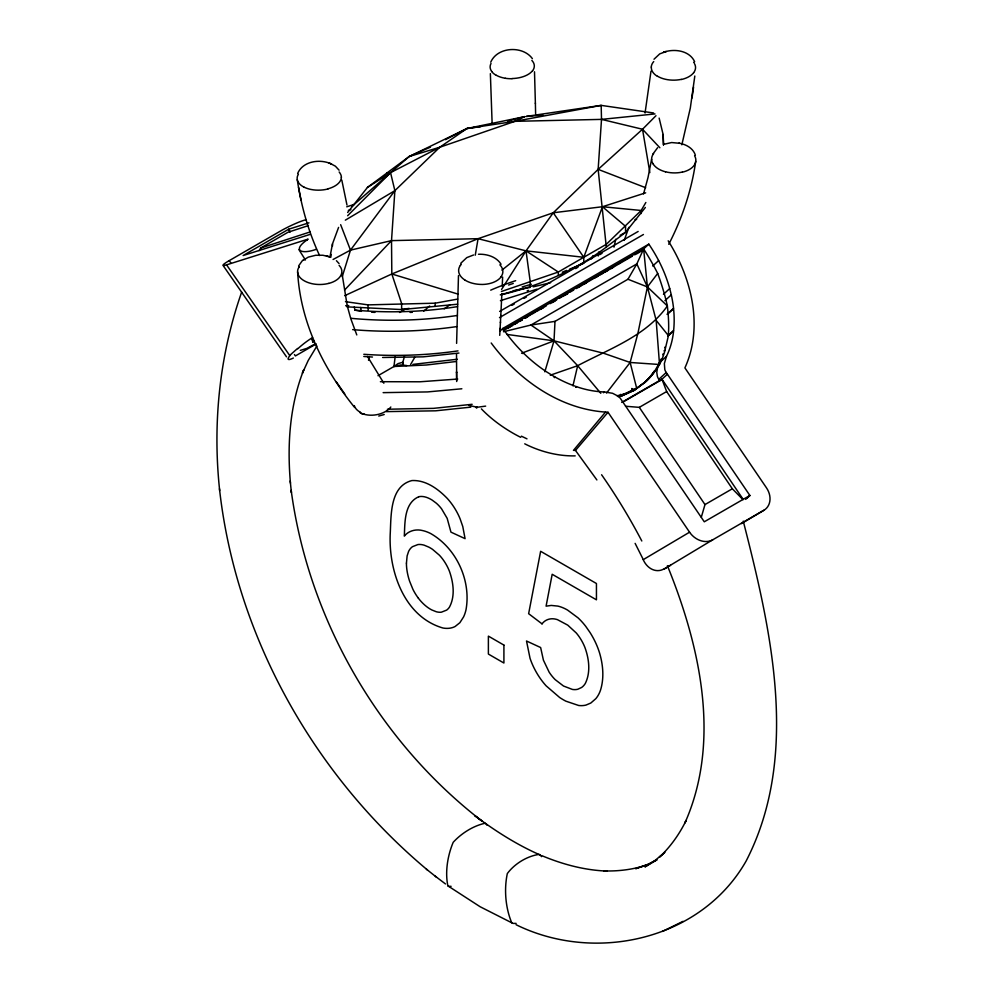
<?xml version="1.0" encoding="UTF-8"?>
<svg xmlns="http://www.w3.org/2000/svg" width="993" height="993" viewBox="0 0 993 993"><rect width="100%" height="100%" fill="white"/><g stroke="black" fill="none" stroke-linecap="round" stroke-linejoin="round"><path stroke-width="1.49" d="M456.519 353.62L456.668 380.667M456.606 343.379L458.481 275.595M406.447 563.143L407.118 555.919L408.619 551.376A31.925 18.433 60 0 1 412.48 546.684L417.904 544.561A30.982 17.886 60 0 1 424.172 545.182L428.815 547.118A40.403 23.323 60 0 1 432.551 549.365L439.34 555.161A28.685 16.558 60 0 1 444.169 561.231L445.038 562.584A31.615 18.259 60 0 1 447.471 566.879A30.758 17.762 60 0 1 449.481 571.385C453.429 582.655 455.315 596.259 449.432 607.157A32.484 18.755 60 0 1 446.614 610.124L441.339 612.197A27.792 16.049 60 0 1 436.275 611.738L431.781 609.938A32.322 18.656 60 0 1 418.363 598.196M619.073 396.592A98.406 79.701 47.5 0 0 622.09 395.711L633.981 390.46L645.661 381.635A78.075 51.264 -84.8 0 0 659.513 364.493A81.314 41.818 85.1 0 0 664.441 352.453L668.426 335.646L668.674 328.1A93.094 38.032 75.8 0 0 668.103 313.329L667.37 305.956A104.501 38.913 66.6 0 0 657.676 273.423A114.915 46.026 55.5 0 0 643.625 248.908L503.066 330.061M502.235 286.021L502.632 277.059M501.875 293.717L500.77 316.059M544.822 371.816L554.02 340.835L555 321.372L627.961 279.244L636.836 263.902L643.638 248.908L647.411 286.927L656.162 320.379L659.526 364.505L630.133 362.47L603.545 353.223L554.02 340.835L506.852 334.405M500.422 322.737L500.807 315.277M500.075 329.155L500.46 321.943M499.727 335.349L500.112 328.348M377.998 375.714L393.948 366.491L395.14 356.884M346.979 306.849L401.631 309.568L401.631 303.56L391.825 273.994L391.515 240.629L394.879 190.656L390.547 172.645L409.215 156.497L466.971 128.519L524.875 116.603L514.945 121.332L439.775 147.249L409.215 156.497L367.435 187.441L347.649 212.477M501.403 294.722C538.864 285.947 575.655 270.53 606.313 247.083L598.146 169.369L601.51 119.383L601.175 105.382L526.402 116.38M650.998 71.161L645.053 113.016M681.843 144.804L690.309 108.088L694.815 76.027M598.742 252.023L598.208 256.02M668.748 244.29C682.315 218.088 691.997 189.315 695.845 160.183A22.119 13.319 1.9 0 0 694.777 156.112L694.591 155.802M691.997 98.046L693.561 87.099M330.768 257.398L331.252 254.456M475.262 255.189L478.08 238.692L553.25 212.763L602.453 206.73L645.673 192.828M651.507 159.736L648.019 177.499L643.563 193.883M368.515 360.285L369.21 356.599M329.912 257.224L332.481 243.906L338.588 227.397M657.701 273.423L647.411 286.927L637.903 333.387L630.133 362.47L606.512 393.079M615.722 239.239L613.984 247.158M572.961 385.793L577.665 365.685C609.094 348.953 646.207 336.068 667.37 305.956L647.411 286.927L636.836 263.902L530.945 325.034L503.488 331.749M657.589 367.261L656.77 372.412L657.378 376.409A10.067 8.155 47.5 0 0 658.818 379.289L659.861 380.828M701.319 517.216L704.98 504.581L732.337 488.779L742.987 499.64M342.25 276.613L350.479 250.124L394.879 190.656L439.775 147.249L466.971 128.519L514.945 121.332L601.175 105.382L653.555 112.966M241.671 292.103C219.403 355.469 212.465 423.899 219.676 490.579M404.486 356.413L402.798 362.271L403.257 365.374M628.879 227.335L624.225 240.356M657.912 366.218L658.26 365.188M645.847 202.485L641.168 210.479L602.453 206.73L583.785 257.286L583.785 263.294L569.448 269.227M591.48 258.875L593.007 255.611M658.657 364.146L659.24 362.966M667.681 336.317L673.614 330.892A98.009 79.378 47.5 0 1 666.502 356.313L664.354 363.562L664.813 369.607A10.067 8.155 47.5 0 0 666.241 372.487L749.889 495.482L745.644 499.367M297.615 173.552C302.815 160.965 320.342 158.607 331.538 164.068L328.944 162.877M490.753 62.149C497.431 46.671 522.839 45.343 532.397 58.674M652.724 154.3L657.614 147.696M298.595 265.975L302.182 260.874L304.665 259.21M410.556 364.58L414.739 357.381M259.086 250.646L260.65 248.051L288.02 232.25L308.451 225.597M501.589 289.435L526.017 250.857L553.25 212.763L598.146 169.369L642.521 129.251L655.976 115.709M316.928 345.986L308.227 360.459L302.406 373.169L303.647 370.091C289.584 405.889 287.114 445.212 290.452 483.219M606.313 247.083L625.553 232.35L645.351 207.475M654.015 59.232L659.737 53.87L666.216 51.512L663.398 52.331C674.011 48.372 689.502 50.395 694.653 61.715M460.752 263.282L466.784 257.621L473.574 254.978M741.423 523.621L763.754 510.34L712.763 539.782A18.321 14.833 47.5 0 1 689.564 532.186L608.026 412.269L605.507 412.083L573.47 450.338L575.468 450.425L596.88 479.942M575.468 450.425L608.026 412.269M344.559 290.055L391.515 240.629L478.08 238.692L526.017 250.857L583.785 257.286L606.313 244.303L641.168 210.479L641.168 213.569M347.624 215.729L390.547 172.645L439.775 147.249M456.358 361.489L426.419 365.002L393.948 366.491L398.094 363.599L402.798 362.271A7.373 4.891 -8.8 0 0 403.406 364.828M499.715 331.314L502.905 328.398L648.826 244.141A133.087 107.79 47.5 0 1 658.644 260.576A127.65 103.384 47.5 0 1 669.716 288.566L671.293 294.847A127.65 103.384 47.5 0 1 673.564 308.314L667.246 314.098M522.839 353.595L523.435 353.049A126.446 102.416 47.5 0 0 547.118 372.201L554.789 376.893L554.193 377.439M641.391 250.956L648.826 244.141M652.711 266.012L658.644 260.576M554.541 377.601L555.137 377.055A115.908 93.876 47.5 0 0 574.215 385.855L574.5 385.942M663.448 294.3L669.716 288.566M664.925 300.68L671.293 294.847M575.89 387.183L576.486 386.637L575.493 386.289M576.213 387.332L576.809 386.786A98.406 79.701 47.5 0 0 604.377 391.937L612.569 393.29L618.416 396.319A10.067 8.155 47.5 0 1 620.65 398.801L704.285 521.797L749.889 495.482L746.972 498.101M667.296 314.409L673.564 308.674A115.908 93.876 47.5 0 1 673.837 328.335L673.626 330.421L667.681 335.994M603.483 392.756L604.377 391.937M645.661 381.635L634.39 390.063L622.09 395.711L620.451 394.395M659.898 362.358L666.502 356.313M654.461 371.109A98.009 79.378 47.5 0 1 644.718 382.504L644.296 382.888A98.009 79.378 47.5 0 0 654.238 371.196M658.818 379.289L666.241 372.487M423.688 311.119L429.659 305.981M667.445 374.249L660.829 380.195L623.269 401.88M351.832 206.482L390.547 172.645L386.687 172.943M297.54 348.469L289.671 355.457L226.553 264.858A18.321 1.899 -25.8 0 1 229.222 260.625M501.899 270.158L526.017 250.857L558.302 272.032L558.302 274.813M307.247 239.797L308.103 239.114L226.553 264.858M307.358 239.71C292.091 250.162 300.718 254.903 316.419 249.268M303.039 260.303L308.302 257.113L315.65 255.288L322.899 255.251L329.564 256.839M644.718 382.504L633.981 390.46L632.082 389.256M444.181 308.823L449.891 304.876M367.435 187.441L390.547 172.645M315.402 343.764L306.924 348.357L300.308 350.38M712.763 539.782L664.305 568.915L670.536 565.315M345.328 220.161L394.879 190.656M635.123 543.37L643.303 559.618L689.576 532.186M316.208 343.926L295.405 355.941L294.437 354.538M399.571 312.46L406.249 308.6M499.64 311.43L638.164 231.456M511.929 305.36L514.337 303.97M523.944 298.421L526.352 297.031M575.605 268.594L578.013 267.204M599.635 254.717L602.043 253.327M499.504 317.599L643.452 234.497M505.896 329.179L510.141 326.734M511.11 326.176L522.132 319.808M524.8 318.269L530.647 314.893M531.466 314.421L535.86 311.876M536.791 311.355L546.287 305.856M550.122 303.659L556.713 299.849M559.282 298.372L561.914 296.833M564.508 295.343L567.127 293.829M569.734 292.327L573.669 290.055M576.288 288.553L578.907 287.039M581.464 285.55L601.41 274.043M602.304 273.522L613.413 267.117M614.034 266.745L618.738 264.039M619.247 263.741L632.28 256.219M634.738 254.804L637.481 253.203M508.081 328.062L511.991 325.803M514.597 324.301L517.204 322.799M519.811 321.285L522.417 319.783M525.024 318.281L527.631 316.779M540.651 309.257L543.258 307.756M552.381 302.48L554.988 300.978M562.808 296.473L568.008 293.456M578.435 287.436L581.042 285.934M583.648 284.432L586.255 282.931M595.378 277.668L597.985 276.153M600.591 274.651L603.185 273.149M604.489 272.392L608.399 270.146M611.005 268.631L613.612 267.129M637.072 253.587L640.969 251.341M621.717 402.413L661.946 379.189L743.198 499.442M625.528 406.249L639.293 407.353L666.651 391.552L661.946 379.189M516.087 924.719C595.378 963.744 701.356 939.937 746.165 860.968C800.395 755.623 770.99 629.711 743.26 521.114M620.104 235.304L625.553 232.35L625.553 226.342L602.453 206.73M617.621 396.257A75.716 38.69 7.6 0 0 622.499 394.941L636.625 388.015L630.133 362.47M333.065 259.496L350.479 250.124L391.515 240.629M445.46 139.665L466.971 128.519L480.773 126.632M683.023 921.355L662.505 931.409M344.658 295.691L391.825 273.994L478.08 238.692M664.007 350.852L665.099 350.355M409.215 156.497L430.453 147.113M523.584 288.231L500.286 294.896M562.286 272.194L566.593 270.419M622.487 394.929L634.39 390.063L631.796 388.486M521.561 353.26L554.02 340.835L577.665 365.685L600.79 393.29M500.41 300.68L537.039 289.149M501.403 291.495L558.302 272.032L583.785 257.286L553.25 212.763M550.283 375.205L577.665 365.685M418.736 496.748C404.052 503.166 404.97 522.69 404.325 536.121C408.607 530.622 416.154 528.847 422.708 530.597A47.714 27.543 60 0 1 430.652 533.526C456.445 548.223 471.29 580.595 466.002 609.776A61.963 35.773 60 0 1 463.557 616.951L459.871 622.698L455.154 626.471A46.187 26.662 60 0 1 449.444 628.234A47.602 27.481 60 0 1 442.928 628.01C404.126 616.74 388.685 571.174 390.199 534.358C391.242 516.149 389.492 486.309 411.909 480.562C425.761 479.855 438.05 488.891 447.247 498.399A41.483 23.944 60 0 1 460.119 518.855L462.775 526.538L465.072 538.653L450.946 532.136L447.173 518.346L441.6 508.875A25.992 15.007 60 0 0 436.212 503.116L432.203 500.137A33.7 19.463 60 0 0 429.448 498.585A30.398 17.551 60 0 0 418.736 496.723M664.069 144.246L671.628 142.545L679.584 143.277L678.902 143.153C685.791 144.208 693.275 148.168 695.385 155.268M384.217 414.528L378.73 416.055M393.948 366.491L400.998 364.928L406.733 365.548M485.664 406.125L477.298 407.254L468.733 405.405M260.65 248.051L310.288 231.89M305.968 219.676L303.424 220.483A18.321 1.899 -25.8 0 0 280.225 231.195L229.246 260.625L230.823 262.897M346.743 206.805L354.389 204.384M308.947 222.829L288.702 229.209L243.111 255.536L310.325 234.323M348.307 210.392L350.839 209.597M527.171 290.763L528.512 290.378M533.253 286.84L550.643 282.695M507.51 121.158L524.875 116.603M345.477 301.661L368.043 304.876L435.17 303.188L457.636 299.092M516.124 923.403L513.133 923.416A9.247 5.946 -66.4 0 1 511.668 922.621C505.474 907.813 503.96 889.356 507.324 873.555C514.548 863.786 526.998 856.152 538.926 854.427A9.247 5.946 -66.4 0 1 540.391 855.221L541.545 856.649M451.095 886.315L448.985 886.389A9.247 4.655 -54.3 0 1 447.831 885.768C444.963 871.829 447.644 855.519 453.193 842.312C461.435 833.313 473.115 825.915 484.969 823.271A9.247 4.655 -54.3 0 1 486.123 823.892L486.893 825.096M457.252 359.255L412.889 364.394M409.166 308.364L401.631 309.568L457.636 304.206M555 321.372L530.945 325.034L554.02 340.835M472.147 404.3L433.494 408.359L387.431 409.24M458.952 353.049L423.241 356.847L382.603 357.48M470.781 407.142L435.617 410.817L386.265 411.623M513.207 290.763L530.188 287.411L530.188 281.404L526.017 250.857M461.857 388.772L427.536 391.925L383.137 392.645M457.723 379.041L420.002 381.784L380.381 381.697M514.945 121.332L601.51 119.383L654.995 113.934M526.377 116.479L542.848 115.076M345.663 305.72L348.729 305.583M635.048 219.478L636.612 219.478M478.477 254.258C486.893 253.91 496.401 256.728 501.068 264.25M605.507 412.083C559.233 408.93 518.098 379.4 491.2 342.995M363.798 356.475L372.462 357.046M354.24 306.998L355.01 310.151L360.484 310.598A242.739 140.15 0 0 0 457.512 306.614M505.276 78.248L503.488 77.913A22.218 12.239 -1.9 0 1 496.401 75.331M361.018 311.305L356.959 310.524M356.611 310.461L355.01 310.151M601.51 119.383L642.521 129.251L659.861 147.758M391.825 273.994L457.847 294.052M326.374 255.822L330.197 257.05M598.146 169.369L645.673 187.727M627.961 279.244L647.411 286.927M541.657 855.594C562.373 864.282 584.455 870.253 606.996 871.084L603.818 870.911C618.937 871.395 634.204 869.434 648.516 864.419L635.657 868.676L647.362 864.543L657.018 859.826L644.966 866.914L655.281 860.248L664.826 852.354L659.34 857.244C670.536 846.781 679.46 834.058 686.2 820.33L684.947 822.899C721.477 740.629 699.891 645.562 667.408 565.687M330.694 163.684L335.411 166.203L339.072 170.163M526.985 438.844L521.399 436.175M512.115 922.956L480.14 906.746L448.166 886.041M539.931 854.886C516.67 844.671 495.184 830.893 474.865 815.712L482.375 821.36C379.065 741.759 308.538 619.582 291.172 490.319L291.396 492.466L290.217 480.972M435.244 876.186L445.497 883.956M542.054 623.877L528.636 613.686L540.639 551.301L596.445 583.512L596.445 599.822L552.182 574.277L546.088 606.164L551.252 605.432L557.892 606.102A47.441 27.394 60 0 1 567.512 610.037L578 617.82A45.442 26.24 60 0 1 585.746 626.372L589.954 632.404A54.441 31.428 60 0 1 593.826 639.082L594.981 641.379A49.451 28.549 60 0 1 599.561 652.947C603.086 664.925 604.278 678.082 600.517 690.147A58.5 33.774 60 0 1 595.825 698.662L590.798 703.044L585.982 705.08A48.148 27.804 60 0 1 578.683 705.489L565.836 701.157A73.271 42.302 60 0 1 559.642 697.496L546.113 685.828A46.646 26.935 60 0 1 537.858 674.806A48.669 28.102 60 0 1 535.512 670.771A46.336 26.749 60 0 1 530.051 658.347L526.513 641.006L540.639 647.535L543.419 660.171L549.141 672.149A28.685 16.558 60 0 0 555.174 679.622L563.515 686.026L572.44 689.44A31.329 18.085 60 0 0 577.864 689.229L581.637 687.454A35.86 20.704 60 0 0 585.349 683.37C590.798 672.224 589.035 658.744 584.914 647.448A31.615 18.246 60 0 0 581.128 639.79A29.864 17.241 60 0 0 576.25 632.963L567.748 625.143L557.445 619.644A31.267 18.06 60 0 0 550.718 618.862A36.431 21.039 60 0 0 542.029 623.852M219.465 488.755C235.85 636.29 314.024 775.161 427.511 870.042M426.345 869.123L436.473 877.167M336.441 260.712L339.06 263.579M656.162 320.379L668.426 335.646M693.635 62.298L694.095 62.956M354.65 407.478C323.408 368.825 300.358 322.266 297.639 271.995M653.357 164.391L652.736 163.386M336.205 381.697L344.819 394.06M223.425 265.963L286.493 356.822M666.651 391.552L732.337 488.779M639.293 407.353L704.98 504.581M383.869 383.236L367.435 356.388M298.918 249.64L305.422 259.992M668.177 240.802C691.488 277.692 703.727 326.585 684.897 367.894L766.447 487.799A18.321 14.833 47.5 0 1 763.766 510.365M319.597 255.561C308.364 231.58 301.189 205.886 297.279 179.733M356.785 334.926L350.79 318.728L347.252 305.894L342.026 273.596M340.661 224.691L350.479 250.124M311.79 339.122L312.869 342.014M346.967 205.005L341.815 180.118M659.141 118.093L663.125 134.514L663.597 144.779M298.533 187.329L301.016 200.201M642.521 129.251L649.844 172.583M663.411 144.978L663.125 134.514M490.368 73.619L492.143 123.877M534.507 71.781L535.388 103.446M535.376 103.086L535.612 113.661M456.557 372.66L456.544 371.804L456.693 381.523M435.17 303.188L435.17 306.403M368.043 304.876L368.043 308.041M332.481 243.906L332.481 246.053M575.195 455.874A89.618 67.052 30 0 1 524.738 443.821M523.435 353.049A129.562 104.935 47.5 0 1 502.905 328.398M622.512 395.326A98.406 79.701 47.5 0 1 617.994 396.592M658.371 364.505A98.009 79.378 47.5 0 1 657.651 365.871M520.717 437.33A89.42 50.991 24.7 0 1 508.342 430.403A89.867 47.478 25.2 0 1 481.406 408.893M664.23 568.753A18.941 15.131 79.9 0 1 643.216 559.667M601.597 474.753A309.742 155.702 59.6 0 1 641.801 540.986M625.056 393.576A78.075 62.435 -73.5 0 1 617.087 395.748M657.267 366.554A75.716 50.32 -5.7 0 1 646.009 381.374M664.938 347.103A87.31 70.515 -14.1 0 1 664.789 347.835M663.076 353.88A81.625 65.91 -14.1 0 1 662.778 354.762M661.102 359.056A81.625 65.91 -14.1 0 1 657.776 365.734M314.322 341.294A34.457 4.133 -34.9 0 1 312.857 342.039M293.345 358.039A18.941 3.178 -36.9 0 1 290.477 355.01M297.776 348.779A309.742 176.655 53.8 0 1 312.547 337.558M406.422 563.143A46.435 26.811 60 0 0 409.625 581.265L412.877 589.234A31.428 18.147 60 0 0 418.376 598.171M522.132 286.989A200.102 116.181 -3.8 0 1 531.441 284.259M490.716 290.155A203.677 109.962 -5.1 0 1 515.69 280.671M508.577 285.041A215.506 117.571 -4.5 0 1 513.257 283.452M361.402 311.392A235.614 135.396 0 0 1 360.596 307.495M457.438 315.451A258.726 149.372 0 0 1 350.951 318.306M456.73 326.598A265.975 152.872 -0.2 0 1 352.639 329.626M458.009 350.889A257.038 147.709 -0.2 0 1 363.798 354.29M368.055 310.052A224.89 129.835 0 0 1 368.515 308.053M412.368 312.298A235.664 136.686 0.2 0 1 410.109 312.41M374.957 312.385A235.664 136.686 0.2 0 1 371.556 312.224M341.369 177.188A22.094 12.189 -2.7 0 1 327.876 188.844M341.381 177.288A22.119 12.214 -1.8 0 0 340.301 173.676L339.643 172.608A22.218 12.326 -2.2 0 0 339.159 172M327.975 188.968A22.156 12.326 -1.9 0 1 311.008 189.464A22.131 12.264 -2.1 0 1 303.833 187.032M298.409 174.259A22.131 12.264 -2.1 0 0 297.217 177.313L297.155 178.541A22.119 12.214 -1.8 0 0 298.235 182.153L298.943 183.184A22.218 12.313 -2.2 0 0 303.821 187.044M532.496 70.751A22.094 12.04 -2.1 0 1 511.978 78.546M511.978 78.72A22.107 12.226 -2.1 0 1 505.387 78.286M531.851 60.412A22.156 12.276 -1.7 0 1 532.608 70.764M496.252 75.331A22.156 12.276 -1.7 0 1 491.609 71.446M491.746 71.496A22.169 12.288 -1.7 0 1 491.014 63.453M501.117 276.811A22.144 13.368 2.2 0 1 482.586 284.457L480.538 284.408A22.119 13.244 2.2 0 1 473.959 283.588L472.035 283.129A22.218 13.393 2 0 1 464.848 280.014M464.786 279.964A22.144 13.368 2.2 0 1 460.156 275.495A22.218 13.393 2 0 1 460.454 265.268M460.355 265.429A22.144 13.368 2.2 0 1 461.273 264.287M499.889 264.821A22.169 13.294 1.8 0 1 501.043 276.786M477.136 407.043A7.398 0.956 -88.4 0 1 476.243 407.428M651.631 159.314A22.094 13.281 2.8 0 1 653.593 153.617M695.77 161.325A22.144 13.306 2.4 0 1 682.39 172.174M652.637 163.175A22.144 13.306 2.4 0 1 651.594 159.178M682.328 172.062A22.169 13.244 2 0 1 665.546 171.789M665.533 171.826A22.131 13.269 2.2 0 1 658.359 168.872A22.218 13.306 2.3 0 1 653.456 164.453M681.31 79.366A22.082 12.624 0.4 0 1 657.503 76.225M657.354 76.312A22.107 12.772 0 0 1 653.555 73.134L652.761 72.055A22.231 12.835 0.2 0 1 651.321 67.114M693.648 72.725A22.181 12.884 0.1 0 1 681.397 79.502M693.623 72.725A22.144 12.797 0.1 0 0 695.534 67.896A22.218 12.835 0.2 0 0 694.591 63.862M651.271 67.052A22.144 12.797 0.1 0 1 653.729 61.566M339.109 265.367A22.082 12.859 -0.5 0 1 340.351 276.265A22.181 12.835 0.3 0 1 328.82 283.402M328.795 283.365A22.144 12.81 0 0 1 320.441 284.494A22.218 12.884 0 0 1 311.852 283.663L310.002 283.166A22.119 12.723 0.1 0 1 304.528 280.957L303.101 280.113A22.144 12.81 0 0 1 299.067 267.03M299.054 267.105A22.181 12.847 0.3 0 1 299.352 266.67M390.832 407.018A19.897 13.046 -7.9 0 1 360.124 412.703M363.934 413.696A8.627 4.878 -61.5 0 1 360.124 412.306M360.298 412.244A19.848 12.673 -5.9 0 1 354.315 405.665M503.91 645.09L488.382 636.116L488.382 654.064L503.91 663.026L503.91 645.09M290.006 231.878L288.702 229.209L289.944 231.779"/></g></svg>
